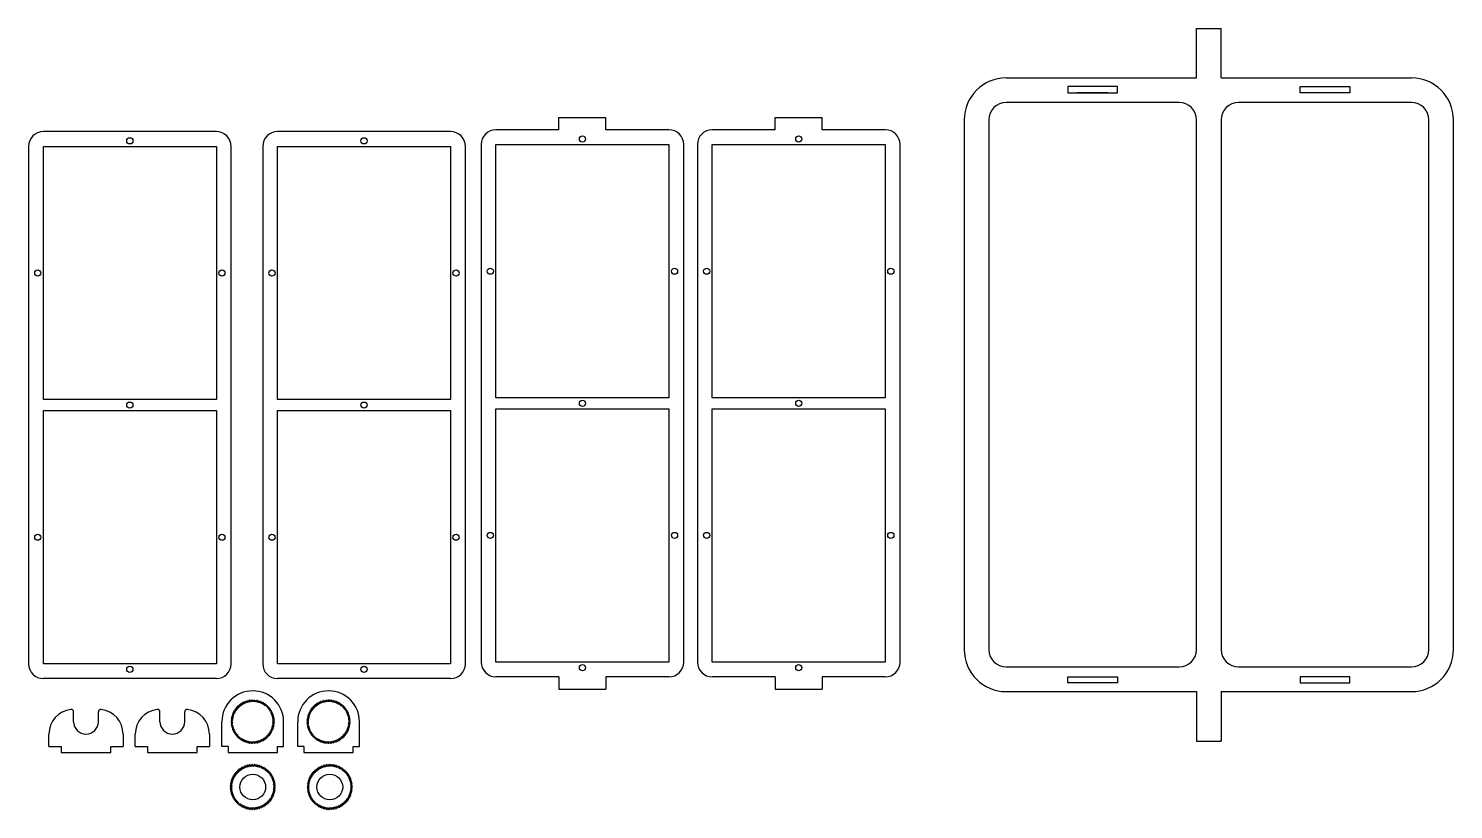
# Model space of a CAD drawing. Header units: inches. Extents: x 2 to 59.7, y -0.9 to 30.7.
import ezdxf

# ---------------------------------------------------------------- set-up
doc = ezdxf.new("R2010")
doc.units = ezdxf.units.IN
doc.header["$MEASUREMENT"] = 0
doc.layers.add('ACRYLIC', color=4, linetype='Continuous')
doc.layers.add('WOOD', color=2, linetype='Continuous')
doc.layers.add('LENSES', color=6, linetype='Continuous', plot=False)

# ---------------------------------------------------------------- blocks, each defined once
blk = doc.blocks.new('*U12')
for p, q in [((-0.01, 0.057), (-0.03, -0.008)), ((0.01, 0.057), (0.03, -0.008))]:
    blk.add_line(p, q)
blk.add_arc((0, 0.054), 0.01, 17.41793, 162.58207)
blk = doc.blocks.new('*U13')
at = {"layer": 'WOOD', "color": 0, "linetype": 'ByBlock', "lineweight": -2, "transparency": 16777216}
for p, rotation in [((28.408, 43.208), 34.28571428571428), ((28.46, 43.24), 30), ((28.513, 43.268), 25.71428571428573), ((28.569, 43.293), 21.42857142857143), ((28.626, 43.313), 17.14285714285713), ((28.685, 43.329), 12.85714285714283), ((28.745, 43.34), 8.571428571428537), ((28.805, 43.347), 4.285714285714215), ((28.927, 43.347), 355.7142857142858), ((28.987, 43.34), 351.4285714285715), ((29.047, 43.329), 347.1428571428572), ((29.105, 43.313), 342.8571428571429), ((29.163, 43.293), 338.5714285714286), ((29.218, 43.268), 334.2857142857143), ((29.272, 43.24), 330.0000000000001), ((29.324, 43.208), 325.7142857142858), ((28.062, 42.657), 81.42857142857144), ((28.074, 42.717), 77.14285714285715), ((28.089, 42.776), 72.85714285714285), ((28.109, 42.833), 68.57142857142858), ((28.134, 42.889), 64.28571428571428), ((28.162, 42.943), 59.99999999999999), ((28.195, 42.994), 55.71428571428574), ((28.231, 43.043), 51.42857142857143), ((28.27, 43.089), 47.14285714285716), ((28.313, 43.132), 42.85714285714287), ((28.359, 43.172), 38.57142857142856), ((29.372, 43.172), 321.4285714285714), ((29.419, 43.132), 317.1428571428572), ((29.461, 43.089), 312.8571428571429), ((29.501, 43.043), 308.5714285714286), ((29.537, 42.994), 304.2857142857143), ((29.57, 42.943), 300.0000000000001), ((29.598, 42.889), 295.7142857142857), ((29.622, 42.833), 291.4285714285714), ((29.642, 42.776), 287.1428571428572), ((29.658, 42.717), 282.8571428571429), ((29.669, 42.657), 278.5714285714286), ((28.056, 42.597), 85.71428571428572), ((28.053, 42.536), 90), ((28.056, 42.476), 94.28571428571432), ((28.062, 42.415), 98.57142857142856), ((28.074, 42.356), 102.8571428571429), ((28.089, 42.297), 107.1428571428572), ((28.109, 42.24), 111.4285714285714), ((28.134, 42.184), 115.7142857142857), ((28.162, 42.13), 120), ((28.195, 42.079), 124.2857142857143), ((29.537, 42.079), 235.7142857142857), ((29.57, 42.13), 239.9999999999999), ((29.598, 42.184), 244.2857142857143), ((29.622, 42.24), 248.5714285714286), ((29.642, 42.297), 252.8571428571429), ((29.658, 42.356), 257.1428571428572), ((29.669, 42.415), 261.4285714285714), ((29.676, 42.597), 274.2857142857143), ((29.676, 42.476), 265.7142857142858), ((29.678, 42.536), 270), ((28.231, 42.03), 128.5714285714286), ((28.27, 41.984), 132.8571428571429), ((28.313, 41.941), 137.1428571428571), ((28.359, 41.901), 141.4285714285714), ((28.408, 41.865), 145.7142857142857), ((28.46, 41.833), 150.0000000000001), ((28.513, 41.804), 154.2857142857143), ((28.569, 41.78), 158.5714285714286), ((28.626, 41.76), 162.8571428571429), ((28.685, 41.744), 167.1428571428572), ((28.745, 41.733), 171.4285714285715), ((28.805, 41.726), 175.7142857142858), ((28.866, 41.724), 180), ((28.927, 41.726), 184.2857142857142), ((28.987, 41.733), 188.5714285714285), ((29.047, 41.744), 192.8571428571428), ((29.105, 41.76), 197.1428571428571), ((29.163, 41.78), 201.4285714285714), ((29.218, 41.804), 205.7142857142857), ((29.272, 41.833), 210), ((29.324, 41.865), 214.2857142857143), ((29.372, 41.901), 218.5714285714285), ((29.419, 41.941), 222.8571428571429), ((29.461, 41.984), 227.1428571428572), ((29.501, 42.03), 231.4285714285714)]:
    blk.add_blockref('*U12', p, dxfattribs=dict(at, rotation=rotation))
blk.add_blockref('*U12', (28.866, 43.349), dxfattribs=at)
blk = doc.blocks.new('*U16')
for p, q in [((-0.01, 0.059), (-0.031, -0.009)), ((0.01, 0.059), (0.031, -0.009))]:
    blk.add_line(p, q)
blk.add_arc((0, 0.056), 0.0104, 17.41793, 162.58207)
blk = doc.blocks.new('*U17')
at = {"layer": 'WOOD', "color": 0, "linetype": 'ByBlock', "lineweight": -2, "transparency": 16777216}
for p, rotation in [((29.544, 44.936), 34.28571428571429), ((29.598, 44.97), 30.00000000000001), ((29.654, 44.999), 25.7142857142857), ((29.712, 45.024), 21.42857142857141), ((29.771, 45.045), 17.14285714285713), ((29.832, 45.062), 12.85714285714285), ((29.895, 45.073), 8.571428571428495), ((29.957, 45.08), 4.285714285714215), ((30.084, 45.08), 355.7142857142858), ((30.146, 45.073), 351.4285714285716), ((30.209, 45.062), 347.1428571428572), ((30.27, 45.045), 342.8571428571429), ((30.329, 45.024), 338.5714285714286), ((30.387, 44.999), 334.2857142857144), ((30.443, 44.97), 330.0000000000001), ((30.497, 44.936), 325.7142857142858), ((29.185, 44.364), 81.42857142857144), ((29.197, 44.426), 77.14285714285715), ((29.213, 44.487), 72.85714285714289), ((29.234, 44.547), 68.5714285714286), ((29.259, 44.604), 64.28571428571428), ((29.289, 44.66), 60.00000000000001), ((29.322, 44.714), 55.71428571428574), ((29.36, 44.765), 51.42857142857143), ((29.401, 44.813), 47.14285714285716), ((29.446, 44.857), 42.85714285714287), ((29.494, 44.898), 38.57142857142858), ((30.547, 44.898), 321.4285714285715), ((30.595, 44.857), 317.1428571428572), ((30.64, 44.813), 312.8571428571429), ((30.681, 44.765), 308.5714285714286), ((30.719, 44.714), 304.2857142857143), ((30.752, 44.66), 300.0000000000001), ((30.782, 44.604), 295.7142857142858), ((30.807, 44.547), 291.4285714285715), ((30.828, 44.487), 287.1428571428572), ((30.844, 44.426), 282.8571428571428), ((30.856, 44.364), 278.5714285714286), ((29.178, 44.301), 85.71428571428572), ((29.175, 44.238), 90), ((29.178, 44.175), 94.28571428571432), ((29.185, 44.112), 98.57142857142858), ((29.197, 44.05), 102.8571428571429), ((29.213, 43.989), 107.1428571428572), ((29.234, 43.929), 111.4285714285714), ((29.259, 43.871), 115.7142857142858), ((29.289, 43.815), 120), ((30.752, 43.815), 240), ((30.782, 43.871), 244.2857142857144), ((30.807, 43.929), 248.5714285714286), ((30.828, 43.989), 252.8571428571429), ((30.844, 44.05), 257.1428571428572), ((30.856, 44.112), 261.4285714285714), ((30.863, 44.301), 274.2857142857143), ((30.863, 44.175), 265.7142857142858), ((30.866, 44.238), 270.0000000000001), ((29.322, 43.762), 124.2857142857143), ((29.36, 43.711), 128.5714285714286), ((29.401, 43.663), 132.8571428571429), ((29.446, 43.618), 137.1428571428571), ((29.494, 43.577), 141.4285714285714), ((29.544, 43.54), 145.7142857142858), ((29.598, 43.506), 150), ((29.654, 43.476), 154.2857142857143), ((29.712, 43.451), 158.5714285714286), ((29.771, 43.43), 162.8571428571429), ((29.832, 43.414), 167.1428571428571), ((29.895, 43.402), 171.4285714285715), ((29.957, 43.395), 175.7142857142858), ((30.02, 43.393), 180), ((30.084, 43.395), 184.2857142857142), ((30.146, 43.402), 188.5714285714286), ((30.209, 43.414), 192.8571428571429), ((30.27, 43.43), 197.1428571428572), ((30.329, 43.451), 201.4285714285714), ((30.387, 43.476), 205.7142857142857), ((30.443, 43.506), 210), ((30.497, 43.54), 214.2857142857143), ((30.547, 43.577), 218.5714285714285), ((30.595, 43.618), 222.8571428571429), ((30.64, 43.663), 227.1428571428572), ((30.681, 43.711), 231.4285714285715), ((30.719, 43.762), 235.7142857142857)]:
    blk.add_blockref('*U16', p, dxfattribs=dict(at, rotation=rotation))
blk.add_blockref('*U16', (30.02, 45.083), dxfattribs=at)
blk = doc.blocks.new('*U22')
for p, q in [((-0.01, 0.057), (-0.03, -0.008)), ((0.01, 0.057), (0.03, -0.008))]:
    blk.add_line(p, q)
blk.add_arc((0, 0.054), 0.01, 17.41793, 162.58207)
blk = doc.blocks.new('*U23')
at = {"layer": 'WOOD', "color": 0, "linetype": 'ByBlock', "lineweight": -2, "transparency": 16777216}
for p, rotation in [((28.408, 43.208), 34.28571428571428), ((28.46, 43.24), 30), ((28.513, 43.268), 25.71428571428573), ((28.569, 43.293), 21.42857142857143), ((28.626, 43.313), 17.14285714285713), ((28.685, 43.329), 12.85714285714283), ((28.745, 43.34), 8.571428571428537), ((28.805, 43.347), 4.285714285714215), ((28.927, 43.347), 355.7142857142858), ((28.987, 43.34), 351.4285714285715), ((29.047, 43.329), 347.1428571428572), ((29.105, 43.313), 342.8571428571429), ((29.163, 43.293), 338.5714285714286), ((29.218, 43.268), 334.2857142857143), ((29.272, 43.24), 330.0000000000001), ((29.324, 43.208), 325.7142857142858), ((28.062, 42.657), 81.42857142857144), ((28.074, 42.717), 77.14285714285715), ((28.089, 42.776), 72.85714285714285), ((28.109, 42.833), 68.57142857142858), ((28.134, 42.889), 64.28571428571428), ((28.162, 42.943), 59.99999999999999), ((28.195, 42.994), 55.71428571428574), ((28.231, 43.043), 51.42857142857143), ((28.27, 43.089), 47.14285714285716), ((28.313, 43.132), 42.85714285714287), ((28.359, 43.172), 38.57142857142856), ((29.372, 43.172), 321.4285714285714), ((29.419, 43.132), 317.1428571428572), ((29.461, 43.089), 312.8571428571429), ((29.501, 43.043), 308.5714285714286), ((29.537, 42.994), 304.2857142857143), ((29.57, 42.943), 300.0000000000001), ((29.598, 42.889), 295.7142857142857), ((29.622, 42.833), 291.4285714285714), ((29.642, 42.776), 287.1428571428572), ((29.658, 42.717), 282.8571428571429), ((29.669, 42.657), 278.5714285714286), ((28.056, 42.597), 85.71428571428572), ((28.053, 42.536), 90), ((28.056, 42.476), 94.28571428571432), ((28.062, 42.415), 98.57142857142856), ((28.074, 42.356), 102.8571428571429), ((28.089, 42.297), 107.1428571428572), ((28.109, 42.24), 111.4285714285714), ((28.134, 42.184), 115.7142857142857), ((28.162, 42.13), 120), ((28.195, 42.079), 124.2857142857143), ((29.537, 42.079), 235.7142857142857), ((29.57, 42.13), 239.9999999999999), ((29.598, 42.184), 244.2857142857143), ((29.622, 42.24), 248.5714285714286), ((29.642, 42.297), 252.8571428571429), ((29.658, 42.356), 257.1428571428572), ((29.669, 42.415), 261.4285714285714), ((29.676, 42.597), 274.2857142857143), ((29.676, 42.476), 265.7142857142858), ((29.678, 42.536), 270), ((28.231, 42.03), 128.5714285714286), ((28.27, 41.984), 132.8571428571429), ((28.313, 41.941), 137.1428571428571), ((28.359, 41.901), 141.4285714285714), ((28.408, 41.865), 145.7142857142857), ((28.46, 41.833), 150.0000000000001), ((28.513, 41.804), 154.2857142857143), ((28.569, 41.78), 158.5714285714286), ((28.626, 41.76), 162.8571428571429), ((28.685, 41.744), 167.1428571428572), ((28.745, 41.733), 171.4285714285715), ((28.805, 41.726), 175.7142857142858), ((28.866, 41.724), 180), ((28.927, 41.726), 184.2857142857142), ((28.987, 41.733), 188.5714285714285), ((29.047, 41.744), 192.8571428571428), ((29.105, 41.76), 197.1428571428571), ((29.163, 41.78), 201.4285714285714), ((29.218, 41.804), 205.7142857142857), ((29.272, 41.833), 210), ((29.324, 41.865), 214.2857142857143), ((29.372, 41.901), 218.5714285714285), ((29.419, 41.941), 222.8571428571429), ((29.461, 41.984), 227.1428571428572), ((29.501, 42.03), 231.4285714285714)]:
    blk.add_blockref('*U22', p, dxfattribs=dict(at, rotation=rotation))
blk.add_blockref('*U22', (28.866, 43.349), dxfattribs=at)
blk = doc.blocks.new('*U25')
for p, q in [((-0.01, 0.059), (-0.031, -0.009)), ((0.01, 0.059), (0.031, -0.009))]:
    blk.add_line(p, q)
blk.add_arc((0, 0.056), 0.0104, 17.41793, 162.58207)
blk = doc.blocks.new('*U26')
at = {"layer": 'WOOD', "color": 0, "linetype": 'ByBlock', "lineweight": -2, "transparency": 16777216}
for p, rotation in [((29.544, 44.936), 34.28571428571429), ((29.598, 44.97), 30.00000000000001), ((29.654, 44.999), 25.7142857142857), ((29.712, 45.024), 21.42857142857141), ((29.771, 45.045), 17.14285714285713), ((29.832, 45.062), 12.85714285714285), ((29.895, 45.073), 8.571428571428495), ((29.957, 45.08), 4.285714285714215), ((30.084, 45.08), 355.7142857142858), ((30.146, 45.073), 351.4285714285716), ((30.209, 45.062), 347.1428571428572), ((30.27, 45.045), 342.8571428571429), ((30.329, 45.024), 338.5714285714286), ((30.387, 44.999), 334.2857142857144), ((30.443, 44.97), 330.0000000000001), ((30.497, 44.936), 325.7142857142858), ((29.185, 44.364), 81.42857142857144), ((29.197, 44.426), 77.14285714285715), ((29.213, 44.487), 72.85714285714289), ((29.234, 44.547), 68.5714285714286), ((29.259, 44.604), 64.28571428571428), ((29.289, 44.66), 60.00000000000001), ((29.322, 44.714), 55.71428571428574), ((29.36, 44.765), 51.42857142857143), ((29.401, 44.813), 47.14285714285716), ((29.446, 44.857), 42.85714285714287), ((29.494, 44.898), 38.57142857142858), ((30.547, 44.898), 321.4285714285715), ((30.595, 44.857), 317.1428571428572), ((30.64, 44.813), 312.8571428571429), ((30.681, 44.765), 308.5714285714286), ((30.719, 44.714), 304.2857142857143), ((30.752, 44.66), 300.0000000000001), ((30.782, 44.604), 295.7142857142858), ((30.807, 44.547), 291.4285714285715), ((30.828, 44.487), 287.1428571428572), ((30.844, 44.426), 282.8571428571428), ((30.856, 44.364), 278.5714285714286), ((29.178, 44.301), 85.71428571428572), ((29.175, 44.238), 90), ((29.178, 44.175), 94.28571428571432), ((29.185, 44.112), 98.57142857142858), ((29.197, 44.05), 102.8571428571429), ((29.213, 43.989), 107.1428571428572), ((29.234, 43.929), 111.4285714285714), ((29.259, 43.871), 115.7142857142858), ((29.289, 43.815), 120), ((30.752, 43.815), 240), ((30.782, 43.871), 244.2857142857144), ((30.807, 43.929), 248.5714285714286), ((30.828, 43.989), 252.8571428571429), ((30.844, 44.05), 257.1428571428572), ((30.856, 44.112), 261.4285714285714), ((30.863, 44.301), 274.2857142857143), ((30.863, 44.175), 265.7142857142858), ((30.866, 44.238), 270.0000000000001), ((29.322, 43.762), 124.2857142857143), ((29.36, 43.711), 128.5714285714286), ((29.401, 43.663), 132.8571428571429), ((29.446, 43.618), 137.1428571428571), ((29.494, 43.577), 141.4285714285714), ((29.544, 43.54), 145.7142857142858), ((29.598, 43.506), 150), ((29.654, 43.476), 154.2857142857143), ((29.712, 43.451), 158.5714285714286), ((29.771, 43.43), 162.8571428571429), ((29.832, 43.414), 167.1428571428571), ((29.895, 43.402), 171.4285714285715), ((29.957, 43.395), 175.7142857142858), ((30.02, 43.393), 180), ((30.084, 43.395), 184.2857142857142), ((30.146, 43.402), 188.5714285714286), ((30.209, 43.414), 192.8571428571429), ((30.27, 43.43), 197.1428571428572), ((30.329, 43.451), 201.4285714285714), ((30.387, 43.476), 205.7142857142857), ((30.443, 43.506), 210), ((30.497, 43.54), 214.2857142857143), ((30.547, 43.577), 218.5714285714285), ((30.595, 43.618), 222.8571428571429), ((30.64, 43.663), 227.1428571428572), ((30.681, 43.711), 231.4285714285715), ((30.719, 43.762), 235.7142857142857)]:
    blk.add_blockref('*U25', p, dxfattribs=dict(at, rotation=rotation))
blk.add_blockref('*U25', (30.02, 45.083), dxfattribs=at)

msp = doc.modelspace()

# ---------------------------------------------------------------- linework, layer by layer
at = {"layer": 'ACRYLIC'}
for p, q in [((45.689, 28.086), (44.439, 28.086)), ((23.469, 26.584), (20.919, 26.584)), ((23.469, 26.584), (23.469, 27.084)), ((23.469, 27.084), (25.369, 27.084)), ((25.369, 26.584), (25.369, 27.084)), ((27.919, 26.584), (25.369, 26.584)), ((32.221, 26.584), (29.671, 26.584)), ((32.221, 26.584), (32.221, 27.084)), ((32.221, 27.084), (34.121, 27.084)), ((34.121, 26.584), (34.121, 27.084)), ((36.671, 26.584), (34.121, 26.584)), ((9.604, 26.512), (2.604, 26.512)), ((19.08, 26.512), (12.08, 26.512)), ((20.319, 25.984), (20.319, 5.034)), ((28.519, 5.034), (28.519, 25.984)), ((29.071, 25.984), (29.071, 5.034)), ((37.271, 5.034), (37.271, 25.984)), ((2.004, 25.912), (2.004, 4.962)), ((10.204, 4.962), (10.204, 25.912)), ((11.48, 25.912), (11.48, 4.962)), ((19.68, 4.962), (19.68, 25.912)), ((9.604, 4.362), (2.604, 4.362)), ((19.08, 4.362), (12.08, 4.362)), ((23.469, 4.434), (20.919, 4.434)), ((23.469, 4.434), (23.469, 3.934)), ((27.919, 4.434), (25.369, 4.434)), ((25.369, 4.434), (25.369, 3.934)), ((32.221, 4.434), (29.671, 4.434)), ((32.221, 4.434), (32.221, 3.934)), ((36.671, 4.434), (34.121, 4.434)), ((34.121, 4.434), (34.121, 3.934)), ((23.469, 3.934), (25.369, 3.934)), ((32.221, 3.934), (34.121, 3.934))]:
    msp.add_line(p, q, dxfattribs=at)
for centre in [(6.104, 26.137), (15.58, 26.137), (24.419, 26.209), (33.171, 26.209), (2.379, 20.787), (9.829, 20.787), (11.855, 20.787), (19.305, 20.787), (20.694, 20.859), (28.144, 20.859), (29.446, 20.859), (36.896, 20.859), (24.419, 15.509), (33.171, 15.509), (6.104, 15.437), (15.58, 15.437), (2.379, 10.087), (9.829, 10.087), (11.855, 10.087), (19.305, 10.087), (20.694, 10.159), (28.144, 10.159), (29.446, 10.159), (36.896, 10.159), (6.104, 4.737), (15.58, 4.737), (24.419, 4.809), (33.171, 4.809)]:
    msp.add_circle(centre, 0.125, dxfattribs=at)
for centre, start, end in [((20.919, 25.984), 90, 180), ((27.919, 25.984), 360, 90), ((29.671, 25.984), 90, 180), ((36.671, 25.984), 360, 90), ((2.604, 25.912), 90, 180), ((9.604, 25.912), 0, 90), ((12.08, 25.912), 90, 180), ((19.08, 25.912), 0, 90), ((2.604, 4.962), 180, 270), ((9.604, 4.962), 270, 0), ((12.08, 4.962), 180, 270), ((19.08, 4.962), 270, 0), ((20.919, 5.034), 180, 270), ((27.919, 5.034), 270, 0), ((29.671, 5.034), 180, 270), ((36.671, 5.034), 270, 0)]:
    msp.add_arc(centre, 0.6, start, end, dxfattribs=at)
at = {"layer": 'LENSES'}
for points in [[(27.919, 15.734), (20.919, 15.734), (20.919, 25.984), (27.919, 25.984)], [(36.671, 15.734), (29.671, 15.734), (29.671, 25.984), (36.671, 25.984)], [(9.604, 15.662), (2.604, 15.662), (2.604, 25.912), (9.604, 25.912)], [(19.08, 15.662), (12.08, 15.662), (12.08, 25.912), (19.08, 25.912)], [(9.604, 4.962), (2.604, 4.962), (2.604, 15.212), (9.604, 15.212)], [(19.08, 4.962), (12.08, 4.962), (12.08, 15.212), (19.08, 15.212)], [(27.919, 5.034), (20.919, 5.034), (20.919, 15.284), (27.919, 15.284)], [(36.671, 5.034), (29.671, 5.034), (29.671, 15.284), (36.671, 15.284)]]:
    msp.add_lwpolyline(points, close=True, dxfattribs=at)
at = {"layer": 'WOOD'}
for p, q in [((49.264, 28.686), (49.264, 30.686)), ((49.264, 30.686), (50.264, 30.686)), ((50.264, 28.686), (50.264, 30.686)), ((41.564, 28.686), (49.264, 28.686)), ((50.264, 28.686), (57.964, 28.686)), ((48.564, 27.686), (41.564, 27.686)), ((57.964, 27.686), (50.964, 27.686)), ((39.864, 26.986), (39.864, 5.536)), ((40.864, 26.986), (40.864, 5.536)), ((49.264, 5.536), (49.264, 26.986)), ((50.264, 26.986), (50.264, 5.536)), ((58.664, 5.536), (58.664, 26.986)), ((59.664, 5.536), (59.664, 26.986)), ((41.564, 4.836), (48.564, 4.836)), ((50.964, 4.836), (57.964, 4.836)), ((11.078, 3.865), (11.078, 3.865)), ((14.145, 3.865), (14.145, 3.865)), ((41.564, 3.836), (49.264, 3.836)), ((49.264, 3.836), (49.264, 1.836)), ((50.264, 3.836), (50.264, 1.836)), ((50.264, 3.836), (57.964, 3.836)), ((3.83, 2.618), (3.83, 3.012)), ((4.83, 2.618), (4.83, 3.012)), ((7.324, 2.618), (7.324, 3.012)), ((8.324, 2.618), (8.324, 3.012)), ((9.828, 1.615), (9.828, 2.615)), ((12.328, 1.615), (12.328, 2.615)), ((12.895, 1.615), (12.895, 2.615)), ((15.395, 1.615), (15.395, 2.615)), ((2.83, 1.615), (2.83, 2.118)), ((5.83, 2.118), (5.83, 1.615)), ((6.324, 1.615), (6.324, 2.118)), ((9.324, 2.118), (9.324, 1.615)), ((49.264, 1.836), (50.264, 1.836)), ((2.83, 1.615), (3.33, 1.615)), ((3.33, 1.615), (3.33, 1.365)), ((3.33, 1.365), (5.33, 1.365)), ((5.33, 1.365), (5.33, 1.615)), ((5.33, 1.615), (5.83, 1.615)), ((6.324, 1.615), (6.824, 1.615)), ((6.824, 1.615), (6.824, 1.365)), ((6.824, 1.365), (8.824, 1.365)), ((8.824, 1.365), (8.824, 1.615)), ((8.824, 1.615), (9.324, 1.615)), ((10.078, 1.615), (9.828, 1.615)), ((10.078, 1.615), (10.078, 1.365)), ((10.078, 1.365), (12.078, 1.365)), ((12.078, 1.365), (12.078, 1.615)), ((12.078, 1.615), (12.328, 1.615)), ((13.145, 1.615), (12.895, 1.615)), ((13.145, 1.615), (13.145, 1.365)), ((13.145, 1.365), (15.145, 1.365)), ((15.145, 1.365), (15.145, 1.615)), ((15.145, 1.615), (15.395, 1.615))]:
    msp.add_line(p, q, dxfattribs=at)
for points in [[(46.064, 28.086), (46.064, 28.336), (44.064, 28.336), (44.064, 28.086)], [(53.464, 28.086), (53.464, 28.336), (55.464, 28.336), (55.464, 28.086)], [(46.064, 4.436), (46.064, 4.186), (44.064, 4.186), (44.064, 4.436)], [(53.464, 4.436), (53.464, 4.186), (55.464, 4.186), (55.464, 4.436)]]:
    msp.add_lwpolyline(points, close=True, dxfattribs=at)
for centre in [(11.078, -0.026), (14.196, -0.026)]:
    msp.add_circle(centre, 0.52, dxfattribs=at)
for centre, radius, start, end in [((41.564, 26.986), 1.7, 90, 180), ((57.964, 26.986), 1.7, 0, 90), ((41.564, 26.986), 0.7, 90, 180), ((48.564, 26.986), 0.7, 0, 90), ((50.964, 26.986), 0.7, 90, 180), ((57.964, 26.986), 0.7, 0, 90), ((41.564, 5.536), 1.7, 180, 270), ((41.564, 5.536), 0.7, 180, 270), ((48.564, 5.536), 0.7, 270, 0), ((50.964, 5.536), 0.7, 180, 270), ((57.964, 5.536), 1.7, 270, 0), ((57.964, 5.536), 0.7, 270, 360), ((11.078, 2.615), 1.25, 90, 180), ((11.078, 2.615), 1.25, 0, 90), ((14.145, 2.615), 1.25, 90, 180), ((14.145, 2.615), 1.25, 0, 90), ((3.83, 2.118), 1, 96.37937, 180), ((3.73, 3.012), 0.1, 0, 96.37937), ((4.93, 3.012), 0.1, 83.62063, 180), ((4.83, 2.118), 1, 0, 83.62063), ((7.324, 2.118), 1, 96.37937, 180), ((7.224, 3.012), 0.1, 0, 96.37937), ((8.424, 3.012), 0.1, 83.62063, 180), ((8.324, 2.118), 1, 0, 83.62063), ((4.33, 2.618), 0.5, 180, 0), ((7.824, 2.618), 0.5, 180, 0)]:
    msp.add_arc(centre, radius, start, end, dxfattribs=at)

# ---------------------------------------------------------------- block references
for name, p in [('*U13', (-17.788, -39.918)), ('*U23', (-14.721, -39.918)), ('*U17', (-18.943, -44.264)), ('*U26', (-15.825, -44.264))]:
    msp.add_blockref(name, p, dxfattribs=at)

doc.saveas('drawing.dxf')
